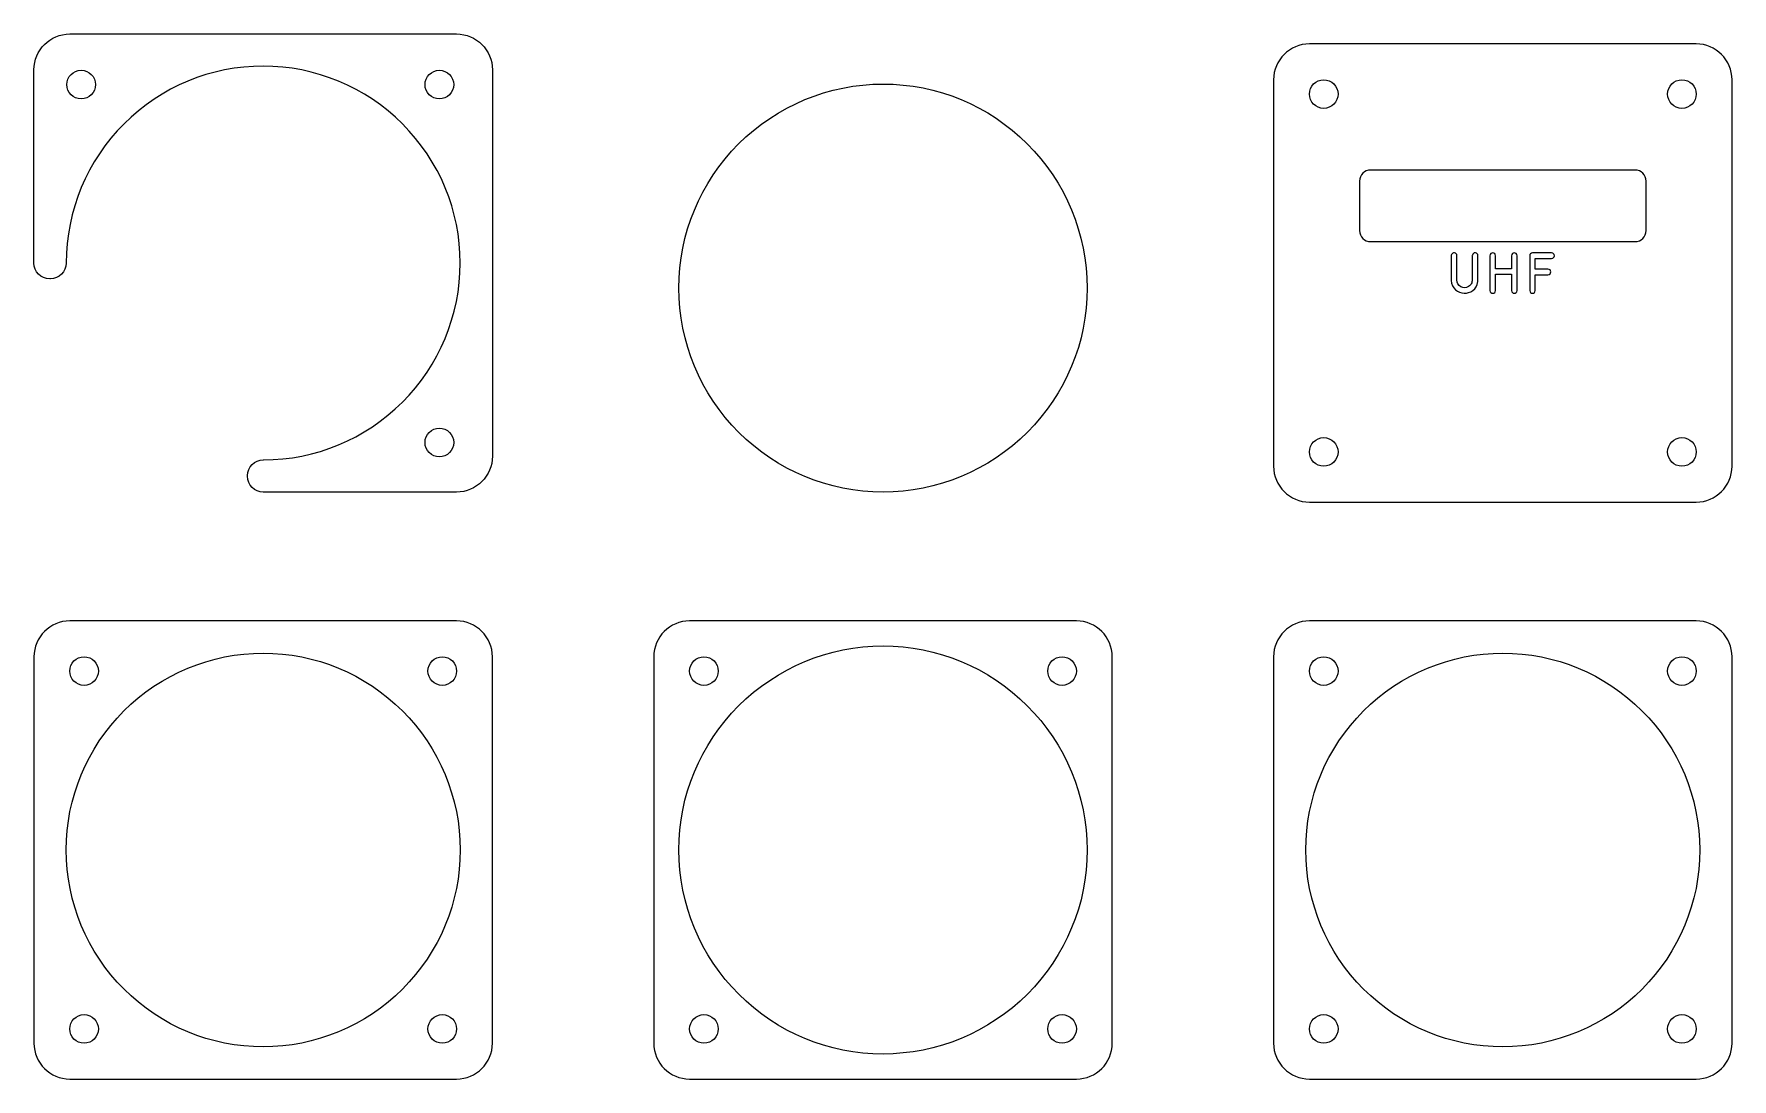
# Model space of a CAD drawing. Header units: millimetres. Extents: x -121 to 116, y -75 to 71.
import ezdxf

# ---------------------------------------------------------------- set-up
doc = ezdxf.new("R2010")
doc.units = ezdxf.units.MM
doc.header["$MEASUREMENT"] = 0
doc.layers.add('Layer 1', color=7, linetype='Continuous')

msp = doc.modelspace()

# ---------------------------------------------------------------- linework, layer by layer
at = {"layer": 'Layer 1', "color": 250, "lineweight": 9}
for centre in [(-114.8665, 63.6017), (-64.8665, 63.6017), (58.5875, 62.2799), (108.5875, 62.2799), (-64.8665, 13.6017), (58.5875, 12.2799), (108.5875, 12.2799), (-114.4579, -18.3248), (-64.4579, -18.3248), (-27.9352, -18.3248), (22.0648, -18.3248), (58.5875, -18.3248), (108.5875, -18.3248), (-114.4579, -68.3248), (-64.4579, -68.3248), (-27.9352, -68.3248), (22.0648, -68.3248), (58.5875, -68.3248), (108.5875, -68.3248)]:
    msp.add_ellipse(centre, major_axis=(0, 2), ratio=1, dxfattribs=at)
for points, knots in [([(-121.4578, 55.7078), (-121.4578, 55.7078), (-121.4578, 38.6764), (-121.4578, 38.6764), (-121.4578, 38.6764), (-121.4578, 37.4664), (-120.4679, 36.4764), (-119.2578, 36.4764), (-119.2578, 36.4764), (-119.2578, 36.4764), (-119.1579, 36.4764), (-119.1579, 36.4764), (-119.1579, 36.4764), (-117.9478, 36.4764), (-116.9578, 37.4664), (-116.9578, 38.6764), (-116.9578, 38.6764), (-116.9532, 45.9744), (-114.0496, 52.9717), (-108.8859, 58.129), (-108.8859, 58.129), (-103.7221, 63.2862), (-96.7559, 66.1809), (-89.4579, 66.1763), (-89.4579, 66.1763), (-82.1598, 66.1717), (-75.1626, 63.2681), (-70.0053, 58.1044), (-70.0053, 58.1044), (-64.848, 52.9406), (-61.9534, 45.9744), (-61.958, 38.6764), (-61.958, 38.6764), (-61.9625, 31.3783), (-64.8662, 24.3811), (-70.0299, 19.2238), (-70.0299, 19.2238), (-75.1854, 14.0747), (-82.1377, 11.1811), (-89.4232, 11.1765), (-89.4232, 11.1765), (-89.4232, 11.1765), (-89.4579, 11.1765), (-89.4579, 11.1765), (-89.4579, 11.1765), (-90.6679, 11.1765), (-91.6579, 10.1865), (-91.6579, 8.9764), (-91.6579, 8.9764), (-91.6579, 8.9764), (-91.6579, 8.8765), (-91.6579, 8.8765), (-91.6579, 8.8765), (-91.6579, 7.6664), (-90.6679, 6.6765), (-89.4579, 6.6764), (-89.4579, 6.6764), (-89.4579, 6.6764), (-72.4265, 6.6765), (-72.4265, 6.6765), (-72.4265, 6.6765), (-72.4265, 6.6765), (-62.458, 6.6764), (-62.458, 6.6764), (-62.458, 6.6764), (-59.7079, 6.6764), (-57.4579, 8.9264), (-57.4579, 11.6764), (-57.4579, 11.6764), (-57.4579, 11.6764), (-57.4579, 65.6764), (-57.4579, 65.6764), (-57.4579, 65.6764), (-57.4579, 68.4264), (-59.7079, 70.6764), (-62.458, 70.6764), (-62.458, 70.6764), (-62.458, 70.6764), (-116.4578, 70.6764), (-116.4578, 70.6764), (-116.4578, 70.6764), (-119.2079, 70.6764), (-121.4579, 68.4264), (-121.4579, 65.6764), (-121.4579, 65.6764), (-121.4579, 65.6764), (-121.4578, 55.7078), (-121.4578, 55.7078)], [0, 0, 0, 0, 0.04347826, 0.04347826, 0.04347826, 0.04347826, 0.08695652, 0.08695652, 0.08695652, 0.08695652, 0.13043478, 0.13043478, 0.13043478, 0.13043478, 0.17391304, 0.17391304, 0.17391304, 0.17391304, 0.2173913, 0.2173913, 0.2173913, 0.2173913, 0.26086957, 0.26086957, 0.26086957, 0.26086957, 0.30434783, 0.30434783, 0.30434783, 0.30434783, 0.34782609, 0.34782609, 0.34782609, 0.34782609, 0.39130435, 0.39130435, 0.39130435, 0.39130435, 0.43478261, 0.43478261, 0.43478261, 0.43478261, 0.47826087, 0.47826087, 0.47826087, 0.47826087, 0.52173913, 0.52173913, 0.52173913, 0.52173913, 0.56521739, 0.56521739, 0.56521739, 0.56521739, 0.60869565, 0.60869565, 0.60869565, 0.60869565, 0.65217391, 0.65217391, 0.65217391, 0.65217391, 0.69565217, 0.69565217, 0.69565217, 0.69565217, 0.73913043, 0.73913043, 0.73913043, 0.73913043, 0.7826087, 0.7826087, 0.7826087, 0.7826087, 0.82608696, 0.82608696, 0.82608696, 0.82608696, 0.86956522, 0.86956522, 0.86956522, 0.86956522, 0.91304348, 0.91304348, 0.91304348, 0.91304348, 1, 1, 1, 1]), ([(56.5876, 69.2799), (56.5876, 69.2799), (110.5874, 69.2799), (110.5874, 69.2799), (110.5874, 69.2799), (113.3375, 69.2799), (115.5875, 67.0299), (115.5875, 64.2799), (115.5875, 64.2799), (115.5875, 64.2799), (115.5875, 10.2799), (115.5875, 10.2799), (115.5875, 10.2799), (115.5875, 7.5299), (113.3375, 5.2799), (110.5874, 5.2799), (110.5874, 5.2799), (110.5874, 5.2799), (56.5876, 5.2799), (56.5876, 5.2799), (56.5876, 5.2799), (53.8375, 5.2799), (51.5875, 7.5299), (51.5875, 10.2799), (51.5875, 10.2799), (51.5875, 10.2799), (51.5875, 64.2799), (51.5875, 64.2799), (51.5875, 64.2799), (51.5875, 67.0299), (53.8375, 69.2799), (56.5876, 69.2799)], [0, 0, 0, 0, 0.11111111, 0.11111111, 0.11111111, 0.11111111, 0.22222222, 0.22222222, 0.22222222, 0.22222222, 0.33333333, 0.33333333, 0.33333333, 0.33333333, 0.44444444, 0.44444444, 0.44444444, 0.44444444, 0.55555556, 0.55555556, 0.55555556, 0.55555556, 0.66666667, 0.66666667, 0.66666667, 0.66666667, 0.77777778, 0.77777778, 0.77777778, 0.77777778, 1, 1, 1, 1]), ([(-2.9352, 63.6763), (-10.4987, 63.6715), (-17.7504, 60.6624), (-23.0952, 55.3109), (-23.0952, 55.3109), (-28.44, 49.9593), (-31.4399, 42.7398), (-31.4351, 35.1764), (-31.4351, 35.1764), (-31.4304, 27.6129), (-28.4212, 20.3612), (-23.0697, 15.0164), (-23.0697, 15.0164), (-17.7182, 9.6716), (-10.4987, 6.6717), (-2.9352, 6.6765), (-2.9352, 6.6765), (4.6282, 6.6813), (11.88, 9.6904), (17.2247, 15.0419), (17.2247, 15.0419), (22.5695, 20.3935), (25.5694, 27.6129), (25.5647, 35.1764), (25.5647, 35.1764), (25.5599, 42.7398), (22.5508, 49.9916), (17.1993, 55.3364), (17.1993, 55.3364), (11.8477, 60.6811), (4.6282, 63.6811), (-2.9352, 63.6763)], [0, 0, 0, 0, 0.11111111, 0.11111111, 0.11111111, 0.11111111, 0.22222222, 0.22222222, 0.22222222, 0.22222222, 0.33333333, 0.33333333, 0.33333333, 0.33333333, 0.44444444, 0.44444444, 0.44444444, 0.44444444, 0.55555556, 0.55555556, 0.55555556, 0.55555556, 0.66666667, 0.66666667, 0.66666667, 0.66666667, 0.77777778, 0.77777778, 0.77777778, 0.77777778, 1, 1, 1, 1]), ([(65.1259, 51.6608), (65.1259, 51.6608), (102.0491, 51.6608), (102.0491, 51.6608), (102.0491, 51.6608), (102.8953, 51.6608), (103.5875, 50.9686), (103.5875, 50.1224), (103.5875, 50.1224), (103.5875, 50.1224), (103.5875, 43.1992), (103.5875, 43.1992), (103.5875, 43.1992), (103.5875, 42.353), (102.8953, 41.6608), (102.0491, 41.6608), (102.0491, 41.6608), (102.0491, 41.6608), (65.1259, 41.6608), (65.1259, 41.6608), (65.1259, 41.6608), (64.2797, 41.6608), (63.5875, 42.353), (63.5875, 43.1992), (63.5875, 43.1992), (63.5875, 43.1992), (63.5875, 50.1224), (63.5875, 50.1224), (63.5875, 50.1224), (63.5875, 50.9686), (64.2797, 51.6608), (65.1259, 51.6608)], [0, 0, 0, 0, 0.11111111, 0.11111111, 0.11111111, 0.11111111, 0.22222222, 0.22222222, 0.22222222, 0.22222222, 0.33333333, 0.33333333, 0.33333333, 0.33333333, 0.44444444, 0.44444444, 0.44444444, 0.44444444, 0.55555556, 0.55555556, 0.55555556, 0.55555556, 0.66666667, 0.66666667, 0.66666667, 0.66666667, 0.77777778, 0.77777778, 0.77777778, 0.77777778, 1, 1, 1, 1]), ([(-116.4578, -11.3248), (-116.4578, -11.3248), (-62.458, -11.3248), (-62.458, -11.3248), (-62.458, -11.3248), (-59.7079, -11.3248), (-57.4579, -13.5748), (-57.4579, -16.3248), (-57.4579, -16.3248), (-57.4579, -16.3248), (-57.4579, -70.3248), (-57.4579, -70.3248), (-57.4579, -70.3248), (-57.4579, -73.0748), (-59.7079, -75.3248), (-62.458, -75.3248), (-62.458, -75.3248), (-62.458, -75.3248), (-116.4578, -75.3248), (-116.4578, -75.3248), (-116.4578, -75.3248), (-119.2079, -75.3248), (-121.4579, -73.0748), (-121.4579, -70.3248), (-121.4579, -70.3248), (-121.4579, -70.3248), (-121.4579, -16.3248), (-121.4579, -16.3248), (-121.4579, -16.3248), (-121.4579, -13.5748), (-119.2079, -11.3248), (-116.4578, -11.3248)], [0, 0, 0, 0, 0.11111111, 0.11111111, 0.11111111, 0.11111111, 0.22222222, 0.22222222, 0.22222222, 0.22222222, 0.33333333, 0.33333333, 0.33333333, 0.33333333, 0.44444444, 0.44444444, 0.44444444, 0.44444444, 0.55555556, 0.55555556, 0.55555556, 0.55555556, 0.66666667, 0.66666667, 0.66666667, 0.66666667, 0.77777778, 0.77777778, 0.77777778, 0.77777778, 1, 1, 1, 1]), ([(-29.9351, -11.3248), (-29.9351, -11.3248), (24.0647, -11.3248), (24.0647, -11.3248), (24.0647, -11.3248), (26.8148, -11.3248), (29.0648, -13.5748), (29.0648, -16.3248), (29.0648, -16.3248), (29.0648, -16.3248), (29.0648, -70.3248), (29.0648, -70.3248), (29.0648, -70.3248), (29.0648, -73.0748), (26.8148, -75.3248), (24.0647, -75.3248), (24.0647, -75.3248), (24.0647, -75.3248), (-29.9351, -75.3248), (-29.9351, -75.3248), (-29.9351, -75.3248), (-32.6852, -75.3248), (-34.9352, -73.0748), (-34.9352, -70.3248), (-34.9352, -70.3248), (-34.9352, -70.3248), (-34.9352, -16.3248), (-34.9352, -16.3248), (-34.9352, -16.3248), (-34.9352, -13.5748), (-32.6852, -11.3248), (-29.9351, -11.3248)], [0, 0, 0, 0, 0.11111111, 0.11111111, 0.11111111, 0.11111111, 0.22222222, 0.22222222, 0.22222222, 0.22222222, 0.33333333, 0.33333333, 0.33333333, 0.33333333, 0.44444444, 0.44444444, 0.44444444, 0.44444444, 0.55555556, 0.55555556, 0.55555556, 0.55555556, 0.66666667, 0.66666667, 0.66666667, 0.66666667, 0.77777778, 0.77777778, 0.77777778, 0.77777778, 1, 1, 1, 1]), ([(56.5876, -11.3248), (56.5876, -11.3248), (110.5874, -11.3248), (110.5874, -11.3248), (110.5874, -11.3248), (113.3375, -11.3248), (115.5875, -13.5748), (115.5875, -16.3248), (115.5875, -16.3248), (115.5875, -16.3248), (115.5875, -70.3248), (115.5875, -70.3248), (115.5875, -70.3248), (115.5875, -73.0748), (113.3375, -75.3248), (110.5874, -75.3248), (110.5874, -75.3248), (110.5874, -75.3248), (56.5876, -75.3248), (56.5876, -75.3248), (56.5876, -75.3248), (53.8375, -75.3248), (51.5875, -73.0748), (51.5875, -70.3248), (51.5875, -70.3248), (51.5875, -70.3248), (51.5875, -16.3248), (51.5875, -16.3248), (51.5875, -16.3248), (51.5875, -13.5748), (53.8375, -11.3248), (56.5876, -11.3248)], [0, 0, 0, 0, 0.11111111, 0.11111111, 0.11111111, 0.11111111, 0.22222222, 0.22222222, 0.22222222, 0.22222222, 0.33333333, 0.33333333, 0.33333333, 0.33333333, 0.44444444, 0.44444444, 0.44444444, 0.44444444, 0.55555556, 0.55555556, 0.55555556, 0.55555556, 0.66666667, 0.66666667, 0.66666667, 0.66666667, 0.77777778, 0.77777778, 0.77777778, 0.77777778, 1, 1, 1, 1]), ([(-89.4579, -15.8249), (-96.756, -15.8295), (-103.7532, -18.7331), (-108.9105, -23.8968), (-108.9105, -23.8968), (-114.0678, -29.0606), (-116.9624, -36.0268), (-116.9578, -43.3248), (-116.9578, -43.3248), (-116.9533, -50.6229), (-114.0496, -57.6201), (-108.8859, -62.7774), (-108.8859, -62.7774), (-103.7222, -67.9347), (-96.756, -70.8293), (-89.4579, -70.8247), (-89.4579, -70.8247), (-82.1599, -70.8201), (-75.1626, -67.9165), (-70.0054, -62.7528), (-70.0054, -62.7528), (-64.8481, -57.589), (-61.9535, -50.6229), (-61.958, -43.3248), (-61.958, -43.3248), (-61.9626, -36.0268), (-64.8662, -29.0295), (-70.0299, -23.8722), (-70.0299, -23.8722), (-75.1937, -18.715), (-82.1599, -15.8203), (-89.4579, -15.8249)], [0, 0, 0, 0, 0.11111111, 0.11111111, 0.11111111, 0.11111111, 0.22222222, 0.22222222, 0.22222222, 0.22222222, 0.33333333, 0.33333333, 0.33333333, 0.33333333, 0.44444444, 0.44444444, 0.44444444, 0.44444444, 0.55555556, 0.55555556, 0.55555556, 0.55555556, 0.66666667, 0.66666667, 0.66666667, 0.66666667, 0.77777778, 0.77777778, 0.77777778, 0.77777778, 1, 1, 1, 1]), ([(-2.9352, -14.8249), (-10.4987, -14.8297), (-17.7504, -17.8388), (-23.0952, -23.1903), (-23.0952, -23.1903), (-28.44, -28.5419), (-31.4399, -35.7614), (-31.4351, -43.3248), (-31.4351, -43.3248), (-31.4304, -50.8883), (-28.4212, -58.14), (-23.0697, -63.4848), (-23.0697, -63.4848), (-17.7182, -68.8296), (-10.4987, -71.8295), (-2.9352, -71.8247), (-2.9352, -71.8247), (4.6282, -71.8199), (11.88, -68.8108), (17.2247, -63.4593), (17.2247, -63.4593), (22.5695, -58.1077), (25.5694, -50.8883), (25.5647, -43.3248), (25.5647, -43.3248), (25.5599, -35.7614), (22.5508, -28.5096), (17.1993, -23.1648), (17.1993, -23.1648), (11.8477, -17.8201), (4.6282, -14.8201), (-2.9352, -14.8249)], [0, 0, 0, 0, 0.11111111, 0.11111111, 0.11111111, 0.11111111, 0.22222222, 0.22222222, 0.22222222, 0.22222222, 0.33333333, 0.33333333, 0.33333333, 0.33333333, 0.44444444, 0.44444444, 0.44444444, 0.44444444, 0.55555556, 0.55555556, 0.55555556, 0.55555556, 0.66666667, 0.66666667, 0.66666667, 0.66666667, 0.77777778, 0.77777778, 0.77777778, 0.77777778, 1, 1, 1, 1]), ([(83.5875, -15.8249), (76.2894, -15.8295), (69.2922, -18.7331), (64.1349, -23.8968), (64.1349, -23.8968), (58.9776, -29.0606), (56.083, -36.0268), (56.0876, -43.3248), (56.0876, -43.3248), (56.0921, -50.6229), (58.9958, -57.6201), (64.1595, -62.7774), (64.1595, -62.7774), (69.3232, -67.9347), (76.2894, -70.8293), (83.5875, -70.8247), (83.5875, -70.8247), (90.8855, -70.8201), (97.8828, -67.9165), (103.04, -62.7528), (103.04, -62.7528), (108.1973, -57.589), (111.0919, -50.6229), (111.0874, -43.3248), (111.0874, -43.3248), (111.0828, -36.0268), (108.1792, -29.0295), (103.0155, -23.8722), (103.0155, -23.8722), (97.8517, -18.715), (90.8855, -15.8203), (83.5875, -15.8249)], [0, 0, 0, 0, 0.11111111, 0.11111111, 0.11111111, 0.11111111, 0.22222222, 0.22222222, 0.22222222, 0.22222222, 0.33333333, 0.33333333, 0.33333333, 0.33333333, 0.44444444, 0.44444444, 0.44444444, 0.44444444, 0.55555556, 0.55555556, 0.55555556, 0.55555556, 0.66666667, 0.66666667, 0.66666667, 0.66666667, 0.77777778, 0.77777778, 0.77777778, 0.77777778, 1, 1, 1, 1])]:
    msp.add_open_spline(points, degree=3, knots=knots, dxfattribs=at)
at = {"layer": 'Layer 1', "color": 250}
for points, knots in [([(80.1078, 36.3072), (80.1078, 36.3072), (80.1078, 36.2517), (80.1078, 36.2517), (80.1078, 36.2517), (80.1021, 36.1595), (80.0983, 36.1049), (80.0974, 36.0861), (80.0974, 36.0861), (80.0203, 35.5245), (79.7888, 35.1096), (79.405, 34.8415), (79.405, 34.8415), (79.0212, 34.5743), (78.611, 34.4492), (78.1764, 34.4671), (78.1764, 34.4671), (77.7409, 34.485), (77.342, 34.643), (76.9817, 34.9422), (76.9817, 34.9422), (76.6205, 35.2423), (76.4238, 35.6788), (76.3928, 36.2517), (76.3928, 36.2517), (76.3928, 36.2517), (76.3928, 36.3072), (76.3928, 36.3072), (76.3928, 36.3072), (76.3928, 36.3072), (76.3928, 39.7051), (76.3928, 39.7051), (76.3928, 39.7051), (76.3928, 39.7597), (76.4031, 39.8095), (76.4229, 39.8537), (76.4229, 39.8537), (76.5113, 40.0466), (76.6581, 40.1228), (76.8632, 40.0823), (76.8632, 40.0823), (77.0673, 40.0419), (77.1698, 39.9158), (77.1698, 39.7051), (77.1698, 39.7051), (77.1698, 39.7051), (77.1698, 36.3072), (77.1698, 36.3072), (77.1698, 36.3072), (77.1971, 35.8838), (77.3834, 35.5678), (77.7277, 35.3589), (77.7277, 35.3589), (78.0729, 35.1491), (78.4351, 35.1585), (78.8152, 35.3862), (78.8152, 35.3862), (78.9864, 35.4869), (79.1115, 35.6176), (79.1915, 35.7775), (79.1915, 35.7775), (79.2714, 35.9375), (79.3185, 36.1143), (79.3335, 36.3072), (79.3335, 36.3072), (79.3335, 36.3072), (79.3335, 39.7051), (79.3335, 39.7051), (79.3335, 39.7051), (79.3335, 39.738), (79.3354, 39.7625), (79.3392, 39.7794), (79.3392, 39.7794), (79.3815, 40.0052), (79.5198, 40.1077), (79.755, 40.0852), (79.755, 40.0852), (79.9902, 40.0635), (80.1078, 39.9365), (80.1078, 39.7051), (80.1078, 39.7051), (80.1078, 39.7051), (80.1078, 36.3072), (80.1078, 36.3072)], [0, 0, 0, 0, 0.04545455, 0.04545455, 0.04545455, 0.04545455, 0.09090909, 0.09090909, 0.09090909, 0.09090909, 0.13636364, 0.13636364, 0.13636364, 0.13636364, 0.18181818, 0.18181818, 0.18181818, 0.18181818, 0.22727273, 0.22727273, 0.22727273, 0.22727273, 0.27272727, 0.27272727, 0.27272727, 0.27272727, 0.31818182, 0.31818182, 0.31818182, 0.31818182, 0.36363636, 0.36363636, 0.36363636, 0.36363636, 0.40909091, 0.40909091, 0.40909091, 0.40909091, 0.45454545, 0.45454545, 0.45454545, 0.45454545, 0.5, 0.5, 0.5, 0.5, 0.54545455, 0.54545455, 0.54545455, 0.54545455, 0.59090909, 0.59090909, 0.59090909, 0.59090909, 0.63636364, 0.63636364, 0.63636364, 0.63636364, 0.68181818, 0.68181818, 0.68181818, 0.68181818, 0.72727273, 0.72727273, 0.72727273, 0.72727273, 0.77272727, 0.77272727, 0.77272727, 0.77272727, 0.81818182, 0.81818182, 0.81818182, 0.81818182, 0.86363636, 0.86363636, 0.86363636, 0.86363636, 0.90909091, 0.90909091, 0.90909091, 0.90909091, 1, 1, 1, 1]), ([(81.7964, 34.8265), (81.7964, 34.8265), (81.7964, 39.6995), (81.7964, 39.6995), (81.7964, 39.6995), (81.835, 39.9638), (81.9695, 40.0936), (82.199, 40.0899), (82.199, 40.0899), (82.4286, 40.0852), (82.5537, 39.9544), (82.5734, 39.6995), (82.5734, 39.6995), (82.5734, 39.6995), (82.5734, 37.8773), (82.5734, 37.8773), (82.5734, 37.8773), (82.5734, 37.8773), (84.7926, 37.8773), (84.7926, 37.8773), (84.7926, 37.8773), (84.7926, 37.8773), (84.7926, 39.6995), (84.7926, 39.6995), (84.7926, 39.6995), (84.8312, 39.9582), (84.961, 40.0889), (85.1821, 40.0899), (85.1821, 40.0899), (85.4032, 40.0908), (85.5349, 39.96), (85.5753, 39.6995), (85.5753, 39.6995), (85.5753, 39.6995), (85.5753, 34.8265), (85.5753, 34.8265), (85.5753, 34.8265), (85.5349, 34.5678), (85.4032, 34.4389), (85.1821, 34.4398), (85.1821, 34.4398), (84.961, 34.4408), (84.8312, 34.5696), (84.7926, 34.8265), (84.7926, 34.8265), (84.7926, 34.8265), (84.7926, 37.0946), (84.7926, 37.0946), (84.7926, 37.0946), (84.7926, 37.0946), (82.5734, 37.0946), (82.5734, 37.0946), (82.5734, 37.0946), (82.5734, 37.0946), (82.5734, 34.8265), (82.5734, 34.8265), (82.5734, 34.8265), (82.5537, 34.5734), (82.4286, 34.4445), (82.199, 34.4408), (82.199, 34.4408), (81.9695, 34.437), (81.835, 34.5659), (81.7964, 34.8265)], [0, 0, 0, 0, 0.05882353, 0.05882353, 0.05882353, 0.05882353, 0.11764706, 0.11764706, 0.11764706, 0.11764706, 0.17647059, 0.17647059, 0.17647059, 0.17647059, 0.23529412, 0.23529412, 0.23529412, 0.23529412, 0.29411765, 0.29411765, 0.29411765, 0.29411765, 0.35294118, 0.35294118, 0.35294118, 0.35294118, 0.41176471, 0.41176471, 0.41176471, 0.41176471, 0.47058824, 0.47058824, 0.47058824, 0.47058824, 0.52941176, 0.52941176, 0.52941176, 0.52941176, 0.58823529, 0.58823529, 0.58823529, 0.58823529, 0.64705882, 0.64705882, 0.64705882, 0.64705882, 0.70588235, 0.70588235, 0.70588235, 0.70588235, 0.76470588, 0.76470588, 0.76470588, 0.76470588, 0.82352941, 0.82352941, 0.82352941, 0.82352941, 0.88235294, 0.88235294, 0.88235294, 0.88235294, 1, 1, 1, 1]), ([(87.3401, 34.8377), (87.3401, 34.8377), (87.3401, 39.6995), (87.3401, 39.6995), (87.3401, 39.6995), (87.373, 39.9422), (87.5038, 40.0729), (87.7314, 40.0908), (87.7314, 40.0908), (87.7314, 40.0908), (90.3994, 40.0908), (90.3994, 40.0908), (90.3994, 40.0908), (90.6543, 40.071), (90.7822, 39.9403), (90.7822, 39.7004), (90.7822, 39.7004), (90.7822, 39.4614), (90.6524, 39.3326), (90.3937, 39.3166), (90.3937, 39.3166), (90.3937, 39.3166), (88.1143, 39.3166), (88.1143, 39.3166), (88.1143, 39.3166), (88.1143, 39.3166), (88.1143, 37.8086), (88.1143, 37.8086), (88.1143, 37.8086), (88.1143, 37.8086), (89.8923, 37.8086), (89.8923, 37.8086), (89.8923, 37.8086), (90.1454, 37.7907), (90.2742, 37.6665), (90.278, 37.437), (90.278, 37.437), (90.2818, 37.2075), (90.1529, 37.0729), (89.8923, 37.0344), (89.8923, 37.0344), (89.8923, 37.0344), (88.1143, 37.0344), (88.1143, 37.0344), (88.1143, 37.0344), (88.1143, 37.0344), (88.1143, 34.8377), (88.1143, 34.8377), (88.1143, 34.8377), (88.0964, 34.5847), (87.9713, 34.4558), (87.7409, 34.452), (87.7409, 34.452), (87.5104, 34.4483), (87.3768, 34.5772), (87.3401, 34.8377)], [0, 0, 0, 0, 0.06666667, 0.06666667, 0.06666667, 0.06666667, 0.13333333, 0.13333333, 0.13333333, 0.13333333, 0.2, 0.2, 0.2, 0.2, 0.26666667, 0.26666667, 0.26666667, 0.26666667, 0.33333333, 0.33333333, 0.33333333, 0.33333333, 0.4, 0.4, 0.4, 0.4, 0.46666667, 0.46666667, 0.46666667, 0.46666667, 0.53333333, 0.53333333, 0.53333333, 0.53333333, 0.6, 0.6, 0.6, 0.6, 0.66666667, 0.66666667, 0.66666667, 0.66666667, 0.73333333, 0.73333333, 0.73333333, 0.73333333, 0.8, 0.8, 0.8, 0.8, 0.86666667, 0.86666667, 0.86666667, 0.86666667, 1, 1, 1, 1])]:
    msp.add_open_spline(points, degree=3, knots=knots, dxfattribs=at)

doc.saveas('drawing.dxf')
